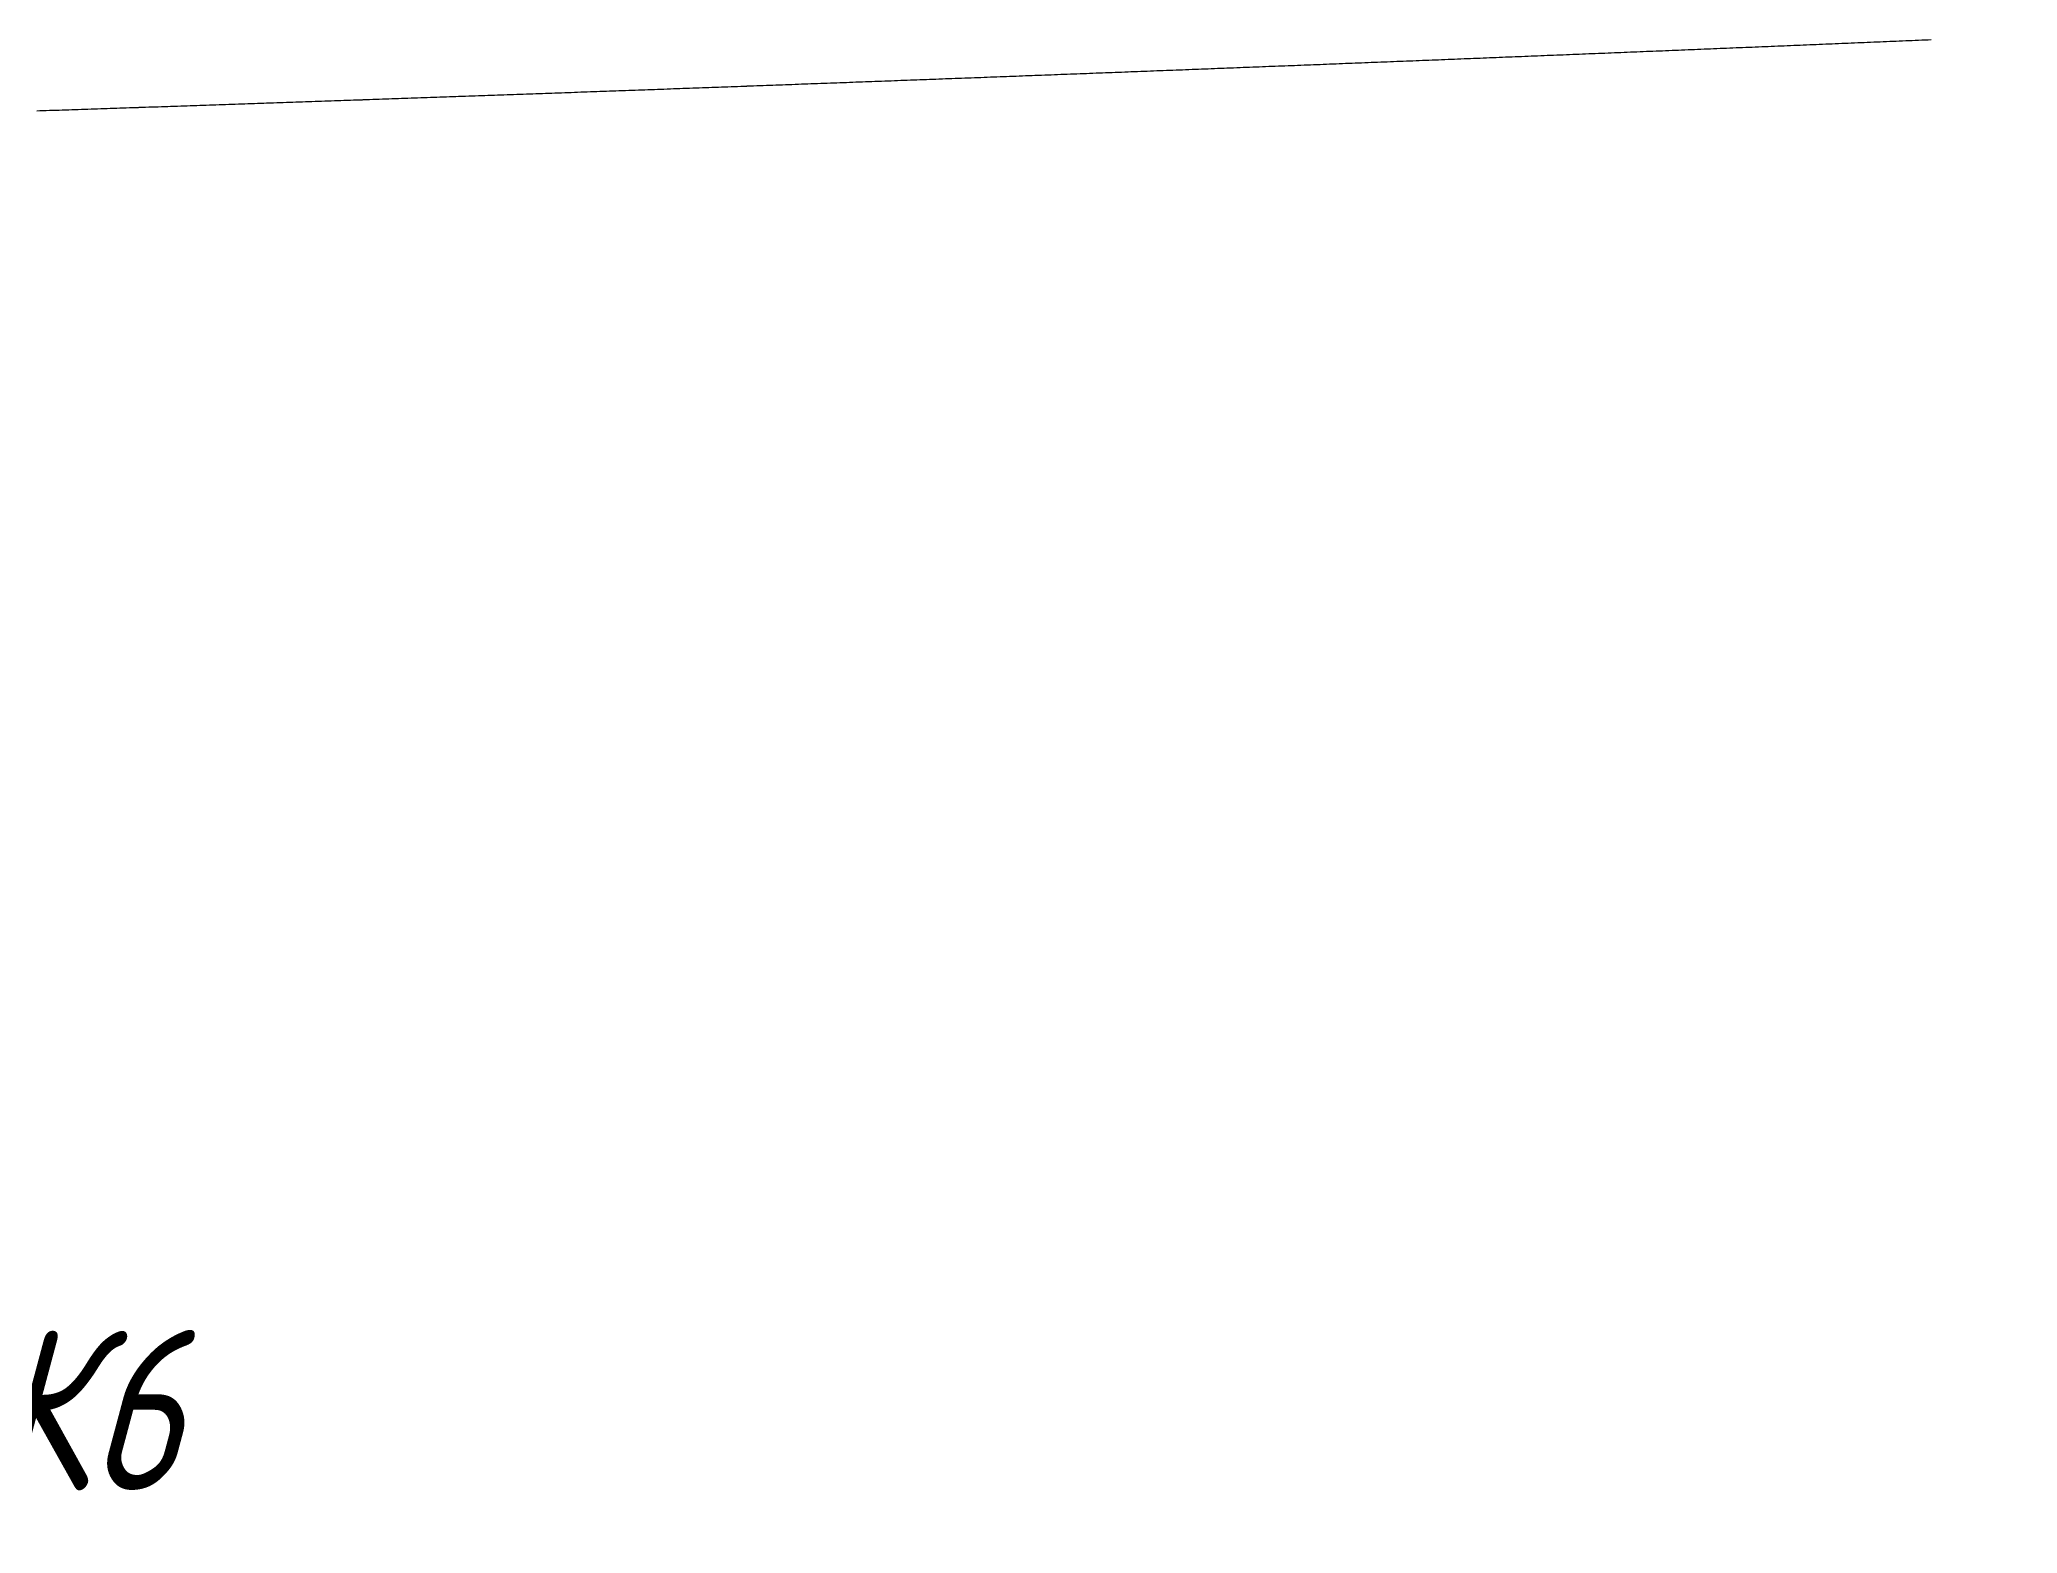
# Model space of a CAD drawing. Header units: millimetres. Extents: x 265754 to 14267433, y -6145605 to 2433772.
# Drawn here: x 7312032 to 7373814, y 861575 to 908233 of the extents above; entities that cross this region are included whole.
import ezdxf

# ---------------------------------------------------------------- set-up
doc = ezdxf.new("R2010")
doc.units = ezdxf.units.MM
doc.layers.add('1-Бетон', color=106, linetype='Continuous', lineweight=35)
doc.layers.add('Красный профиль', color=1, linetype='Continuous')
doc.styles.add('ISOCPEUR', font='isocpeur.ttf', dxfattribs={"width": 0.8, "oblique": 15, "height": 2.5})

msp = doc.modelspace()

# ---------------------------------------------------------------- linework, layer by layer
at = {"layer": 'Красный профиль', "linetype": 'Continuous', "flags": 128}
msp.add_lwpolyline([(7311943.1383, 906009.3007), (7312043.1036, 906012.6213), (7312122.5916, 906015.2628), (7312143.0689, 906015.9434), (7312243.0342, 906019.2669), (7312342.9995, 906022.592), (7312442.9648, 906025.9185), (7312542.9301, 906029.2465), (7312642.8954, 906032.5759), (7312742.8607, 906035.9068), (7312842.826, 906039.2392), (7312942.7912, 906042.5731), (7313042.7565, 906045.9084), (7313122.5916, 906048.5732), (7313142.7218, 906049.2452), (7313242.6871, 906052.5835), (7313342.6524, 906055.9233), (7313442.6177, 906059.2645), (7313542.583, 906062.6072), (7313642.5483, 906065.9514), (7313742.5136, 906069.297), (7313842.4789, 906072.6441), (7313942.4442, 906075.9927), (7314042.4095, 906079.3428), (7314122.5916, 906082.0309), (7314142.3748, 906082.6943), (7314242.3401, 906086.0473), (7314342.3053, 906089.4018), (7314442.2706, 906092.7577), (7314542.2359, 906096.1151), (7314642.2012, 906099.474), (7314742.1665, 906102.8344), (7314842.1318, 906106.1962), (7314942.0971, 906109.5595), (7315042.0624, 906112.9243), (7315122.5916, 906115.636), (7315142.0277, 906116.2906), (7315241.993, 906119.6583), (7315341.9583, 906123.0275), (7315441.9236, 906126.3982), (7315541.8889, 906129.7703), (7315641.8541, 906133.1439), (7315741.8194, 906136.519), (7315841.7847, 906139.8956), (7315941.75, 906143.2736), (7316041.7153, 906146.6531), (7316122.5916, 906149.3883), (7316141.6806, 906150.0341), (7316241.6459, 906153.4165), (7316341.6112, 906156.8004), (7316441.5765, 906160.1858), (7316541.5418, 906163.5727), (7316641.5071, 906166.961), (7316741.4724, 906170.3508), (7316841.4377, 906173.7421), (7316941.403, 906177.1348), (7317041.3682, 906180.5291), (7317122.5916, 906183.288), (7317141.3335, 906183.9248), (7317241.2988, 906187.3219), (7317341.2641, 906190.7206), (7317441.2294, 906194.1207), (7317541.1947, 906197.5223), (7317641.16, 906200.9253), (7317741.1253, 906204.3298), (7317841.0906, 906207.7358), (7317941.0559, 906211.1433), (7318041.0212, 906214.5523), (7318122.5916, 906217.335), (7318140.9865, 906217.9627), (7318240.9518, 906221.3746), (7318340.9171, 906224.7879), (7318440.8823, 906228.2028), (7318540.8476, 906231.6191), (7318640.8129, 906235.0368), (7318740.7782, 906238.4561), (7318840.7435, 906241.8768), (7318940.7088, 906245.299), (7319040.6741, 906248.7227), (7319122.5916, 906251.5293), (7319140.6394, 906252.1478), (7319240.6047, 906255.5744), (7319340.57, 906259.0025), (7319440.5353, 906262.432), (7319540.5006, 906265.8631), (7319640.4659, 906269.2956), (7319740.4312, 906272.7295), (7319840.3964, 906276.165), (7319940.3617, 906279.6019), (7320040.327, 906283.0403), (7320122.5916, 906285.8709), (7320140.2923, 906286.4801), (7320240.2576, 906289.9215), (7320340.2229, 906293.3643), (7320440.1882, 906296.8085), (7320540.1535, 906300.2543), (7320640.1188, 906303.7015), (7320740.0841, 906307.1502), (7320840.0494, 906310.6004), (7320940.0147, 906314.052), (7321039.98, 906317.5051), (7321122.5916, 906320.3599), (7321139.9453, 906320.9597), (7321239.9105, 906324.4157), (7321339.8758, 906327.8733), (7321439.8411, 906331.3323), (7321539.8064, 906334.7927), (7321639.7717, 906338.2547), (7321739.737, 906341.7181), (7321839.7023, 906345.183), (7321939.6676, 906348.6493), (7322039.6329, 906352.1171), (7322122.5916, 906354.9961), (7322139.5982, 906355.5864), (7322239.5635, 906359.0572), (7322339.5288, 906362.5295), (7322439.4941, 906366.0032), (7322539.4593, 906369.4784), (7322639.4246, 906372.955), (7322739.3899, 906376.4332), (7322839.3552, 906379.9128), (7322939.3205, 906383.3938), (7323039.2858, 906386.8764), (7323122.5916, 906389.7797), (7323139.2511, 906390.3604), (7323239.2164, 906393.8459), (7323339.1817, 906397.3329), (7323439.147, 906400.8213), (7323539.1123, 906404.3112), (7323639.0776, 906407.8026), (7323739.0429, 906411.2955), (7323839.0082, 906414.7898), (7323938.9734, 906418.2856), (7324038.9387, 906421.7829), (7324122.5916, 906424.7106), (7324138.904, 906425.2816), (7324238.8693, 906428.7818), (7324338.8346, 906432.2835), (7324438.7999, 906435.7867), (7324538.7652, 906439.2913), (7324638.7305, 906442.7974), (7324738.6958, 906446.305), (7324838.6611, 906449.814), (7324938.6264, 906453.3245), (7325038.5917, 906456.8365), (7325122.5916, 906459.7888), (7325138.557, 906460.35), (7325238.5223, 906463.8649), (7325338.4875, 906467.3813), (7325438.4528, 906470.8992), (7325538.4181, 906474.4186), (7325638.3834, 906477.9394), (7325738.3487, 906481.4617), (7325838.314, 906484.9855), (7325938.2793, 906488.5107), (7326038.2446, 906492.0374), (7326122.5916, 906495.0143), (7326138.2099, 906495.5656), (7326238.1752, 906499.0953), (7326338.1405, 906502.6264), (7326438.1058, 906506.159), (7326538.0711, 906509.6931), (7326638.0364, 906513.2286), (7326738.0016, 906516.7656), (7326837.9669, 906520.3041), (7326937.9322, 906523.8441), (7327037.8975, 906527.3855), (7327122.5916, 906530.3871), (7327137.8628, 906530.9284), (7327237.8281, 906534.4728), (7327337.7934, 906538.0186), (7327437.7587, 906541.566), (7327537.724, 906545.1148), (7327637.6893, 906548.665), (7327737.6546, 906552.2168), (7327837.6199, 906555.77), (7327937.5852, 906559.3247), (7328037.5505, 906562.8808), (7328122.5916, 906565.9072), (7328137.5157, 906566.4384), (7328237.481, 906569.9975), (7328337.4463, 906573.5581), (7328437.4116, 906577.1202), (7328537.3769, 906580.6837), (7328637.3422, 906584.2487), (7328737.3075, 906587.8151), (7328837.2728, 906591.3831), (7328937.2381, 906594.9525), (7329037.2034, 906598.5233), (7329122.5916, 906601.5747), (7329137.1687, 906602.0957), (7329237.134, 906605.6695), (7329337.0993, 906609.2448), (7329437.0645, 906612.8216), (7329537.0298, 906616.3998), (7329636.9951, 906619.9795), (7329736.9604, 906623.5607), (7329836.9257, 906627.1433), (7329936.891, 906630.7275), (7330036.8563, 906634.3131), (7330122.5916, 906637.3894), (7330136.8216, 906637.9001), (7330236.7869, 906641.4887), (7330336.7522, 906645.0787), (7330436.7175, 906648.6702), (7330536.6828, 906652.2631), (7330636.6481, 906655.8576), (7330736.6134, 906659.4535), (7330836.5786, 906663.0508), (7330936.5439, 906666.6497), (7331036.5092, 906670.25), (7331122.5916, 906673.3515), (7331136.4745, 906673.8518), (7331236.4398, 906677.4551), (7331336.4051, 906681.0598), (7331436.3704, 906684.666), (7331536.3357, 906688.2737), (7331636.301, 906691.8828), (7331736.2663, 906695.4935), (7331836.2316, 906699.1056), (7331936.1969, 906702.7191), (7332036.1622, 906706.3342), (7332122.5916, 906709.4609), (7332136.1275, 906709.9507), (7332236.0927, 906713.5687), (7332336.058, 906717.1881), (7332436.0233, 906720.809), (7332535.9886, 906724.4314), (7332635.9539, 906728.0553), (7332735.9192, 906731.6807), (7332835.8845, 906735.3075), (7332935.8498, 906738.9358), (7333035.8151, 906742.5655), (7333122.5916, 906745.7176), (7333135.7804, 906746.1968), (7333235.7457, 906749.8295), (7333335.711, 906753.4636), (7333435.6763, 906757.0993), (7333535.6416, 906760.7364), (7333635.6068, 906764.375), (7333735.5721, 906768.0151), (7333835.5374, 906771.6566), (7333935.5027, 906775.2996), (7334035.468, 906778.9441), (7334122.5916, 906782.1216), (7334135.4333, 906782.5901), (7334235.3986, 906786.2375), (7334335.3639, 906789.8864), (7334435.3292, 906793.5368), (7334535.2945, 906797.1886), (7334635.2598, 906800.8419), (7334735.2251, 906804.4967), (7334835.1904, 906808.153), (7334935.1557, 906811.8107), (7335035.1209, 906815.4699), (7335122.5916, 906818.6729), (7335135.0862, 906819.1306), (7335235.0515, 906822.7927), (7335335.0168, 906826.4563), (7335434.9821, 906830.1214), (7335534.9474, 906833.788), (7335634.9127, 906837.456), (7335734.878, 906841.1255), (7335834.8433, 906844.7965), (7335934.8086, 906848.469), (7336034.7739, 906852.1429), (7336122.5916, 906855.3716), (7336134.7392, 906855.8183), (7336234.7045, 906859.4952), (7336334.6697, 906863.1735), (7336434.635, 906866.8533), (7336534.6003, 906870.5346), (7336634.5656, 906874.2174), (7336734.5309, 906877.9016), (7336834.4962, 906881.5873), (7336934.4615, 906885.2745), (7337034.4268, 906888.9631), (7337122.5916, 906892.2176), (7337134.3921, 906892.6532), (7337234.3574, 906896.3448), (7337334.3227, 906900.0379), (7337434.288, 906903.7324), (7337534.2533, 906907.4284), (7337634.2186, 906911.1259), (7337734.1838, 906914.8249), (7337834.1491, 906918.5253), (7337934.1144, 906922.2272), (7338034.0797, 906925.9305), (7338122.5916, 906929.2108), (7338134.045, 906929.6354), (7338234.0103, 906933.3417), (7338333.9756, 906937.0495), (7338433.9409, 906940.7587), (7338533.9062, 906944.4695), (7338633.8715, 906948.1817), (7338733.8368, 906951.8953), (7338833.8021, 906955.6105), (7338933.7674, 906959.3271), (7339033.7327, 906963.0452), (7339122.5916, 906966.3514), (7339133.6979, 906966.7647), (7339233.6632, 906970.4858), (7339333.6285, 906974.2083), (7339433.5938, 906977.9323), (7339533.5591, 906981.6577), (7339633.5244, 906985.3846), (7339733.4897, 906989.113), (7339833.455, 906992.8429), (7339933.4203, 906996.5742), (7340033.3856, 907000.307), (7340122.5916, 907003.6393), (7340133.3509, 907004.0413), (7340233.3162, 907007.7771), (7340333.2815, 907011.5143), (7340433.2468, 907015.253), (7340533.212, 907018.9932), (7340633.1773, 907022.7348), (7340733.1426, 907026.4779), (7340833.1079, 907030.2225), (7340933.0732, 907033.9686), (7341033.0385, 907037.7161), (7341122.5916, 907041.0745), (7341133.0038, 907041.4651), (7341232.9691, 907045.2156), (7341332.9344, 907048.9675), (7341432.8997, 907052.7209), (7341532.865, 907056.4758), (7341632.8303, 907060.2322), (7341732.7956, 907063.99), (7341832.7608, 907067.7493), (7341932.7261, 907071.5101), (7342032.6914, 907075.2724), (7342122.5916, 907078.6571), (7342132.6567, 907079.0361), (7342232.622, 907082.8013), (7342332.5873, 907086.5679), (7342432.5526, 907090.3361), (7342532.5179, 907094.1057), (7342632.4832, 907097.8768), (7342732.4485, 907101.6493), (7342832.4138, 907105.4234), (7342932.3791, 907109.1989), (7343032.3444, 907112.9758), (7343122.5916, 907116.3869), (7343132.3097, 907116.7543), (7343232.2749, 907120.5342), (7343332.2402, 907124.3156), (7343432.2055, 907128.0985), (7343532.1708, 907131.8828), (7343632.1361, 907135.6686), (7343732.1014, 907139.4559), (7343832.0667, 907143.2446), (7343932.032, 907147.0348), (7344031.9973, 907150.8265), (7344122.5916, 907154.2641), (7344131.9626, 907154.6197), (7344231.9279, 907158.4143), (7344331.8932, 907162.2105), (7344431.8585, 907166.008), (7344531.8238, 907169.8071), (7344631.789, 907173.6076), (7344731.7543, 907177.4096), (7344831.7196, 907181.2131), (7344931.6849, 907185.018), (7345031.6502, 907188.8244), (7345122.5916, 907192.2885), (7345131.6155, 907192.6323), (7345231.5808, 907196.4417), (7345331.5461, 907200.2525), (7345431.5114, 907204.0648), (7345531.4767, 907207.8786), (7345631.442, 907211.6939), (7345731.4073, 907215.5106), (7345831.3726, 907219.3288), (7345931.3379, 907223.1484), (7346031.3031, 907226.9696), (7346122.5916, 907230.4603), (7346131.2684, 907230.7922), (7346231.2337, 907234.6163), (7346331.199, 907238.4418), (7346431.1643, 907242.2688), (7346531.1296, 907246.0973), (7346631.0949, 907249.9273), (7346731.0602, 907253.7587), (7346831.0255, 907257.5917), (7346930.9908, 907261.426), (7347030.9561, 907265.2619), (7347122.5916, 907268.7794), (7347130.9214, 907269.0992), (7347230.8867, 907272.938), (7347330.852, 907276.7783), (7347430.8172, 907280.6201), (7347530.7825, 907284.4633), (7347630.7478, 907288.308), (7347730.7131, 907292.1541), (7347830.6784, 907296.0018), (7347930.6437, 907299.8509), (7348030.609, 907303.7014), (7348122.5916, 907307.2458), (7348130.5743, 907307.5535), (7348230.5396, 907311.407), (7348330.5049, 907315.262), (7348430.4702, 907319.1185), (7348530.4355, 907322.9764), (7348630.4008, 907326.8358), (7348730.366, 907330.6967), (7348830.3313, 907334.5591), (7348930.2966, 907338.4229), (7349030.2619, 907342.2882), (7349122.5916, 907345.8596), (7349130.2272, 907346.155), (7349230.1925, 907350.0232), (7349330.1578, 907353.8929), (7349430.1231, 907357.7641), (7349530.0884, 907361.6368), (7349630.0537, 907365.5109), (7349730.019, 907369.3865), (7349829.9843, 907373.2636), (7349929.9496, 907377.1421), (7350029.9149, 907381.0222), (7350122.5916, 907384.6206), (7350129.8801, 907384.9037), (7350229.8454, 907388.7866), (7350329.8107, 907392.6711), (7350429.776, 907396.557), (7350529.7413, 907400.4444), (7350629.7066, 907404.3332), (7350729.6719, 907408.2235), (7350829.6372, 907412.1153), (7350929.6025, 907416.0086), (7351029.5678, 907419.9033), (7351122.5916, 907423.529), (7351129.5331, 907423.7996), (7351229.4984, 907427.6972), (7351329.4637, 907431.5964), (7351429.429, 907435.497), (7351529.3942, 907439.3991), (7351629.3595, 907443.3027), (7351729.3248, 907447.2078), (7351829.2901, 907451.1143), (7351929.2554, 907455.0223), (7352029.2207, 907458.9317), (7352122.5916, 907462.5846), (7352129.186, 907462.8427), (7352229.1513, 907466.7551), (7352329.1166, 907470.669), (7352429.0819, 907474.5843), (7352529.0472, 907478.5011), (7352629.0125, 907482.4194), (7352728.9778, 907486.3392), (7352828.9431, 907490.2604), (7352928.9083, 907494.1832), (7353028.8736, 907498.1073), (7353122.5916, 907501.7876), (7353128.8389, 907502.033), (7353228.8042, 907505.9601), (7353328.7695, 907509.8887), (7353428.7348, 907513.8188), (7353528.7001, 907517.7503), (7353628.6654, 907521.6834), (7353728.6307, 907525.6179), (7353828.596, 907529.5538), (7353928.5613, 907533.4912), (7354028.5266, 907537.4302), (7354122.5916, 907541.1379), (7354128.4919, 907541.3705), (7354228.4572, 907545.3124), (7354328.4224, 907549.2557), (7354428.3877, 907553.2005), (7354528.353, 907557.1468), (7354628.3183, 907561.0945), (7354728.2836, 907565.0437), (7354828.2489, 907568.9944), (7354928.2142, 907572.9466), (7355028.1795, 907576.9002), (7355122.5916, 907580.6355), (7355128.1448, 907580.8553), (7355228.1101, 907584.8118), (7355328.0754, 907588.7699), (7355428.0407, 907592.7294), (7355528.006, 907596.6904), (7355627.9712, 907600.6529), (7355727.9365, 907604.6168), (7355827.9018, 907608.5822), (7355927.8671, 907612.5491), (7356027.8324, 907616.5174), (7356122.5916, 907620.2805), (7356127.7977, 907620.4872), (7356227.763, 907624.4585), (7356327.7283, 907628.4313), (7356427.6936, 907632.4055), (7356527.6589, 907636.3812), (7356627.6242, 907640.3584), (7356727.5895, 907644.3371), (7356827.5548, 907648.3172), (7356927.5201, 907652.2988), (7357027.4853, 907656.2819), (7357122.5916, 907660.0727), (7357127.4506, 907660.2664), (7357227.4159, 907664.2524), (7357327.3812, 907668.2399), (7357427.3465, 907672.2289), (7357527.3118, 907676.2193), (7357627.2771, 907680.2112), (7357727.2424, 907684.2046), (7357827.2077, 907688.1994), (7357927.173, 907692.1957), (7358027.1383, 907696.1935), (7358122.5916, 907700.0122), (7358127.1036, 907700.1928), (7358227.0689, 907704.1935), (7358327.0342, 907708.1957), (7358426.9994, 907712.1994), (7358526.9647, 907716.2046), (7358626.93, 907720.2112), (7358726.8953, 907724.2193), (7358826.8606, 907728.2288), (7358926.8259, 907732.2399), (7359026.7912, 907736.2524), (7359122.5916, 907740.0991), (7359126.7565, 907740.2664), (7359226.7218, 907744.2818), (7359326.6871, 907748.2988), (7359426.6524, 907752.3172), (7359526.6177, 907756.337), (7359626.583, 907760.3584), (7359726.5483, 907764.3812), (7359826.5135, 907768.4055), (7359926.4788, 907772.4313), (7360026.4441, 907776.4585), (7360122.5916, 907780.3333), (7360126.4094, 907780.4872), (7360226.3747, 907784.5174), (7360326.34, 907788.549), (7360426.3053, 907792.5821), (7360526.2706, 907796.6167), (7360626.2359, 907800.6528), (7360726.2012, 907804.6903), (7360826.1665, 907808.7293), (7360926.1318, 907812.7698), (7361026.0971, 907816.8118), (7361122.5916, 907820.7148), (7361126.0624, 907820.8552), (7361226.0276, 907824.9001), (7361325.9929, 907828.9465), (7361425.9582, 907832.9943), (7361525.9235, 907837.0436), (7361625.8888, 907841.0944), (7361725.8541, 907845.1467), (7361825.8194, 907849.2004), (7361925.7847, 907853.2556), (7362025.75, 907857.3123), (7362122.5916, 907861.2436), (7362125.7153, 907861.3704), (7362225.6806, 907865.4301), (7362325.6459, 907869.4911), (7362425.6112, 907873.5537), (7362525.5764, 907877.6177), (7362625.5417, 907881.6833), (7362725.507, 907885.7502), (7362825.4723, 907889.8187), (7362925.4376, 907893.8886), (7363025.4029, 907897.96), (7363122.5916, 907901.9197), (7363125.3682, 907902.0329), (7363225.3335, 907906.1072), (7363325.2988, 907910.183), (7363425.2641, 907914.2603), (7363525.2294, 907918.3391), (7363625.1947, 907922.4193), (7363725.16, 907926.501), (7363825.1253, 907930.5842), (7363925.0905, 907934.6688), (7364025.0558, 907938.7549), (7364122.5916, 907942.7432), (7364125.0211, 907942.8425), (7364224.9864, 907946.9316), (7364324.9517, 907951.0221), (7364424.917, 907955.1141), (7364524.8823, 907959.2076), (7364624.8476, 907963.3026), (7364724.8129, 907967.399), (7364824.7782, 907971.4969), (7364924.7435, 907975.5962), (7365024.7088, 907979.6971), (7365122.5916, 907983.7139), (7365124.6741, 907983.7994), (7365224.6394, 907987.9032), (7365324.6046, 907992.0084), (7365424.5699, 907996.1152), (7365524.5352, 908000.2234), (7365624.5005, 908004.333), (7365724.4658, 908008.4442), (7365824.4311, 908012.5568), (7365924.3964, 908016.6709), (7366024.3617, 908020.7864), (7366122.5916, 908024.832), (7366124.327, 908024.9035), (7366224.2923, 908029.022), (7366324.2576, 908033.142), (7366424.2229, 908037.2634), (7366524.1882, 908041.3863), (7366624.1535, 908045.5107), (7366724.1187, 908049.6366), (7366824.084, 908053.7639), (7366924.0493, 908057.8927), (7367024.0146, 908062.023), (7367122.5916, 908066.0974), (7367123.9799, 908066.1548), (7367223.9452, 908070.288), (7367323.9105, 908074.4227), (7367423.8758, 908078.5589), (7367523.8411, 908082.6965), (7367623.8064, 908086.8356), (7367723.7717, 908090.9762), (7367823.737, 908095.1183), (7367923.7023, 908099.2618), (7368023.6676, 908103.4068), (7368122.5916, 908107.5101), (7368123.6328, 908107.5533), (7368223.5981, 908111.7012), (7368323.5634, 908115.8506), (7368423.5287, 908120.0015), (7368523.494, 908124.1539), (7368623.4593, 908128.3077), (7368723.4246, 908132.463), (7368823.3899, 908136.6198), (7368923.3552, 908140.7781), (7369023.3205, 908144.9378), (7369122.5916, 908149.0701), (7369123.2858, 908149.099), (7369223.2511, 908153.2616), (7369323.2164, 908157.4258), (7369423.1816, 908161.5914), (7369523.1469, 908165.7585), (7369623.1122, 908169.927), (7369723.0775, 908174.0971), (7369823.0428, 908178.2686), (7369923.0081, 908182.4415), (7370022.9734, 908186.616), (7370122.5916, 908190.7774), (7370122.9387, 908190.7919), (7370222.904, 908194.9693), (7370322.8693, 908199.1481), (7370422.8346, 908203.3285), (7370522.7999, 908207.5103), (7370622.7652, 908211.6936), (7370722.7305, 908215.8783), (7370822.6957, 908220.0645), (7370922.661, 908224.2522), (7371022.6263, 908228.4414), (7371122.5916, 908232.632)], dxfattribs=at)

# ---------------------------------------------------------------- texts
at = {"layer": '1-Бетон', "insert": (7276000.7163, 867932.3791), "char_height": 5000, "attachment_point": 1, "style": 'ISOCPEUR'}
msp.add_mtext_dynamic_manual_height_columns('Общий вид ОК6', width=1902834.80967, gutter_width=12.5, heights=[0], dxfattribs=at)

doc.saveas('drawing.dxf')
